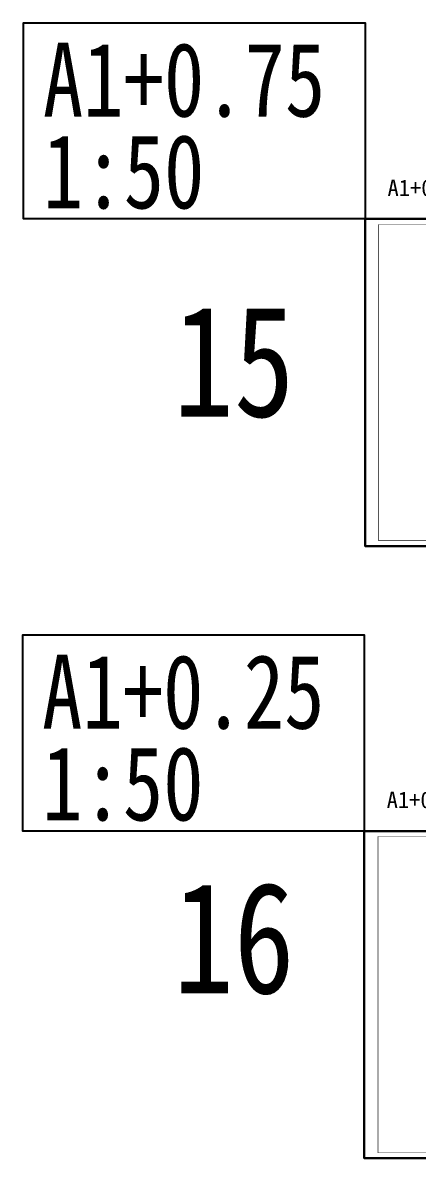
# Model space of a CAD drawing. Extents: x 27938 to 1507990, y 110129 to 923079.
# Drawn here: x 1158384 to 1194209, y 516555 to 619604 of the extents above; entities that cross this region are included whole.
import ezdxf

# ---------------------------------------------------------------- set-up
doc = ezdxf.new("R2010")
doc.units = 0
doc.header["$LTSCALE"] = 1000
doc.header["$MEASUREMENT"] = 0
for name, color, linetype in [('text', 7, 'Continuous'), ('TWT_TITLE', 7, 'Continuous'), ('图框', 140, 'Continuous')]:
    doc.layers.add(name, color=color, linetype=linetype)
doc.layers.add('yichutu', color=7, linetype='Continuous', true_color=0xffffff, plot=False)
doc.styles.add('_TCH_LABEL', font='simhei.ttf')
doc.styles.add('黑体', font='simhei.ttf')

msp = doc.modelspace()

# ---------------------------------------------------------------- linework, layer by layer
at = {"layer": 'text', "color": 2}
for points in [[(1189461.1, 601795.4), (1158461.1, 601795.4), (1158461.1, 619603.7), (1189461.1, 619603.7)], [(1189384.5, 546254.9), (1158384.5, 546254.9), (1158384.5, 564063.2), (1189384.5, 564063.2)]]:
    msp.add_lwpolyline(points, close=True, dxfattribs=at)
at = {"layer": 'TWT_TITLE'}
for points in [[(1189461.1, 572095.4), (1263011.1, 572095.4), (1263011.1, 601795.4), (1189461.1, 601795.4)], [(1189384.5, 516554.9), (1242250.5, 516554.9), (1242250.5, 546254.9), (1189384.5, 546254.9)]]:
    msp.add_lwpolyline(points, close=True, dxfattribs=at)
at = {"layer": 'TWT_TITLE', "const_width": 50}
for points in [[(1190711.1, 572595.4), (1262511.1, 572595.4), (1262511.1, 601295.4), (1190711.1, 601295.4)], [(1190634.5, 517054.9), (1241750.5, 517054.9), (1241750.5, 545754.9), (1190634.5, 545754.9)]]:
    msp.add_lwpolyline(points, close=True, dxfattribs=at)
at = {"layer": '图框'}
for points in [[(1189461.1, 601795.4), (1263011.1, 601795.4), (1263011.1, 572095.4), (1189461.1, 572095.4)], [(1189461.1, 601795.4), (1263011.1, 601795.4), (1263011.1, 572095.4), (1189461.1, 572095.4)], [(1189384.5, 546254.9), (1242250.5, 546254.9), (1242250.5, 516554.9), (1189384.5, 516554.9)], [(1189384.5, 546254.9), (1242250.5, 546254.9), (1242250.5, 516554.9), (1189384.5, 516554.9)]]:
    msp.add_lwpolyline(points, close=True, dxfattribs=at)
at = {"layer": '图框', "const_width": 50}
for points in [[(1262511.1, 572595.4), (1262511.1, 601295.4), (1190711.1, 601295.4), (1190711.1, 572595.4)], [(1241750.5, 517054.9), (1241750.5, 545754.9), (1190634.5, 545754.9), (1190634.5, 517054.9)]]:
    msp.add_lwpolyline(points, close=True, dxfattribs=at)

# ---------------------------------------------------------------- texts
at = {"layer": 'text', "color": 2, "style": '黑体', "width": 0.8}
for s, p in [('A1+0.75', (1160219.5, 611078.2)), ('1:50', (1160229.3, 602752.1)), ('A1+0.25', (1160142.8, 555537.6)), ('1:50', (1160152.7, 547211.5))]:
    msp.add_text(s, height=6729.45, dxfattribs=at).set_placement(p)
at = {"layer": 'text', "color": 1, "style": '黑体', "width": 0.8}
for s, p in [('15', (1172067.5, 583846.7)), ('16', (1172067.5, 531523.7))]:
    msp.add_text(s, height=10094.18, dxfattribs=at).set_placement(p)
at = {"layer": 'yichutu', "color": 7, "true_color": 0xffffff, "style": '_TCH_LABEL'}
for s, p in [('A1+0.75 1:50', (1191505.4, 603869.7)), ('A1+0.25 1:50', (1191428.8, 548329.2))]:
    msp.add_text(s, height=1500, dxfattribs=at).set_placement(p)

doc.saveas('drawing.dxf')
